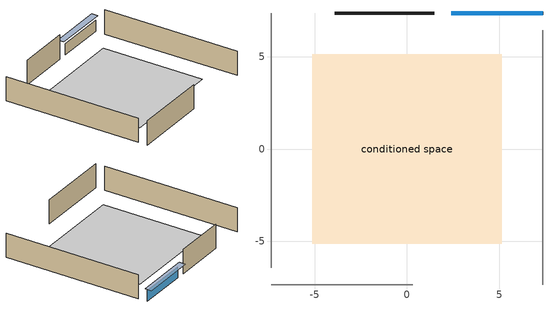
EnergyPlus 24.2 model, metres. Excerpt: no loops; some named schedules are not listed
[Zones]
conditioned space
 floor adiabatic (Floor1 construction): -5.14,-5.14 -5.14,5.14 5.14,5.14 5.14,-5.14 z6.1
 wall outside (AdiabaticWallConstruction): 7.36,7.36 2.39,7.36 z6.1:7.22
 wall outside (Wall1 construction): 1.47,7.36 -3.9,7.36 z6.1:8.53
 wall adiabatic (Wall2 construction): 7.36,-7.36 7.36,6.43 z6.1:8.53
 wall adiabatic (Wall3 construction): -7.36,-7.36 0.3,-7.36 z6.1:8.53
 wall adiabatic (Wall4 construction): -7.36,7.36 -7.36,-6.43 z6.1:8.53
 window (WindowConstruction): 7.36,7.36 2.4,7.36 z6.1:7.22
 ceiling adiabatic (Floor2 construction): 5.14,-5.14 5.14,5.14 -5.14,5.14 -5.14,-5.14 z6.1
shading: 2.09,7.36 7.67,7.36 7.67,7.97 2.09,7.97 z7.53
[Building]
Building 1: Terrain=Suburbs
[Site:Location]
Renton Muni_WA: Latitude {deg}=47.49; Longitude {deg}=-122.21; Time Zone {hr}=-8; Elevation {m}=9; Keep Site Location Information=Yes
[Site:GroundTemperature:Shallow]
9.86948, 8.64481, 8.54673, 9.1279, 11.461, 13.7832, 15.7964, 17.0717, 17.1801, 16.1428, 14.1809, 11.93
[Site:WaterMainsTemperature]
Calculation Method=Schedule; Temperature Schedule=mains temperature schedule
[Material] Roughness=Rough; Thermal Absorptance=0.9
Name | Thickness {m} | Conductivity {W/m-K} | Density {kg/m3} | Specific Heat {J/kg-K} | Solar Absorptance | Visible Absorptance
ceiling stud and cavity | 0.0889 | 1.05181 | 20.9862 | 1087.66 | 0.7 | 0.7
floor covering | 0.0127 | 9.015625 | 54.468 | 1339.84 | 0.6 | 0.6
floor stud and cavity | 0.0889 | 2.00347 | 50.32683 | 1063.81 | 0.7 | 0.7
furniture material conditioned space 1 | 0.1524 | 0.115458 | 640.8 | 1214.23 | 0.6 | 0.6
gypsum board | 0.0127 | 0.160291 | 801 | 837.4 | 0.6 | 0.6
gypsum board 1 | 0.00254 | 0.160291 | 801 | 837.4 | 0.6 | 0.6
osb sheathing 0.5 in.; osb sheathing 0.5 in. 1; osb sheathing 0.5 in. 2; osb sheathing 0.5 in. 3 | 0.0127 | 0.115458 | 512.64 | 1214.23 | 0.7 | 0.7
wall rigid ins | 0.051816 | 0.029427 | 32.04 | 1214.23 | 0.7 | 0.7
wall rigid ins 1 | 0.512978 | 0.029427 | 32.04 | 1214.23 | 0.7 | 0.7
wall stud and cavity | 0.1397 | 0.230639 | 139.0536 | 1170.24 | 0.7 | 0.7
wall stud and cavity 1 | 0.1397 | 0.506836 | 139.0536 | 1170.24 | 0.7 | 0.7
wall stud and cavity 2 | 0.0889 | 0.380278 | 52.3479 | 1209.89 | 0.7 | 0.7
wall stud and cavity 3 | 0.0889 | 0.391764 | 83.0341 | 1211.67 | 0.7 | 0.7
wood siding | 0.0254 | 0.102417 | 544.68 | 1172.36 | 0.85 | 0.85
wood siding 1 | 0.0254 | 0.102417 | 544.68 | 1172.36 | 0.7 | 0.7
[WindowMaterial:SimpleGlazingSystem]
WindowMaterial: U-Factor {W/m2-K}=2.15764; Solar Heat Gain Coefficient=0.44
[Construction]
AdiabaticWallConstruction: wood siding 1, wall rigid ins 1, wall stud and cavity 2, gypsum board
Floor1 construction: floor stud and cavity, floor covering
Floor2 construction: ceiling stud and cavity, gypsum board 1
furniture construction conditioned space 1: furniture material conditioned space 1
PartitionWallConstruction: gypsum board, wall stud and cavity 3, gypsum board
Wall1 construction: wood siding, wall rigid ins, osb sheathing 0.5 in., wall stud and cavity, gypsum board
Wall2 construction: osb sheathing 0.5 in. 1, wall stud and cavity 1, gypsum board
Wall3 construction: osb sheathing 0.5 in. 2, wall stud and cavity 1, gypsum board
Wall4 construction: osb sheathing 0.5 in. 3, wall stud and cavity 1, gypsum board
WindowConstruction: WindowMaterial
[Zone]
conditioned space: Multiplier=1; Volume {m3}=257.797; Part of Total Floor Area=Yes
[Space]
conditioned space 1: Zone=conditioned space; Volume {m3}=257.797
[SurfaceProperty:IncidentSolarMultiplier]
Window1: Incident Solar Multiplier=1; Incident Solar Multiplier Schedule=trans schedule winter=0.85 summer=0.7
[InternalMass] Zone or ZoneList=conditioned space; Space or SpaceList=conditioned space 1
Name | Construction | Surface Area {m2}
furniture mass conditioned space 1 | furniture construction conditioned space 1 | 42.28946
partition wall mass | PartitionWallConstruction | 105.724
[Lights]
interior lighting: Zone or ZoneList or Space or SpaceList=conditioned space 1; Schedule=lighting_interior; Design Level Calculation Method=LightingLevel; Lighting Level {W}=642.288; Return Air Fraction=0; Fraction Radiant=0.6; Fraction Visible=0.2; Fraction Replaceable=1
[People]
occupants: Zone or ZoneList or Space or SpaceList=conditioned space 1; Number of People Schedule=occupants; Number of People Calculation Method=People; Number of People=2; Fraction Radiant=0.314171; Sensible Heat Fraction=0.56303; Activity Level Schedule=occupants activity schedule; Carbon Dioxide Generation Rate {m3/s-W}=0; Enable ASHRAE 55 Comfort Warnings=No; Mean Radiant Temperature Calculation Type=EnclosureAveraged
[ElectricEquipment] Zone or ZoneList or Space or SpaceList=conditioned space 1; Design Level Calculation Method=EquipmentLevel
Name | Schedule | Design Level {W} | Fraction Latent | Fraction Radiant | Fraction Lost
clothes dryer | clothes_dryer | 2055.97 | 0.015 | 0.081 | 0.85
clothes washer | clothes_washer | 294.529 | 0.03 | 0.162 | 0.7
cooking range | cooking_range | 1131.9 | 0.08 | 0.432 | 0.2
dishwasher | dishwasher | 359.67 | 0.3 | 0.18 | 0.4
fridge | fridge schedule | 41.5354 | 0 | 0.6 | 0
mech vent bath fan 0 | mech vent bath fan 0 schedule | 15 | 0 | 0 | 1
mech vent house fan | mech vent house fan schedule | 0 | 0 | 0 | 1
mech vent house fan cfis | mech vent house fan cfis schedule | 0 | 0 | 0 | 0
mech vent range fan 0 | mech vent range fan 0 schedule | 30 | 0 | 0 | 1
misc plug loads | plug_loads_other | 93.0777 | 0.021 | 0.558 | 0.049
misc tv | plug_loads_tv | 138.768 | 0 | 0.6 | 0
whole house fan | Always On Discrete | 0 | 0 | 0 | 1
[OtherEquipment] Zone or ZoneList or Space or SpaceList=conditioned space 1; Design Level Calculation Method=EquipmentLevel
Name | Fuel Type | Schedule | Design Level {W} | Fraction Latent | Fraction Radiant | Fraction Lost
clothes dryer 1 | Electricity | clothes_dryer | 0 | 0.015 | 0.081 | 0.85
cooking range 1 | Electricity | cooking_range | 0 | 0.08 | 0.432 | 0.2
general water use latent | None | general water use schedule | 41.0191 | 1 | 0 | 0
general water use sensible | None | general water use schedule | -40.426 | 0 | 0.6 | 0
mech vent house fan latent load | None | Always On Discrete | 0 | 1 | 0 | 0
mech vent house fan sensible load | None | Always On Discrete | 0 | 0 | 0 | 0
water heater energy adjustment1 | Electricity | Always On Discrete | 0.01 | 0 | 0 | 1
[ZoneInfiltration:DesignFlowRate] Zone or ZoneList or Space or SpaceList=conditioned space 1; Schedule=Always On Discrete; Design Flow Rate Calculation Method=Flow/Zone; Design Flow Rate {m3/s}=0
infil flow; natural vent flow; whole house fan flow
[AvailabilityManager:Scheduled]
room ac airloop Availability Manager: Schedule=Always On Discrete
[WaterUse:Equipment]
dishwasher: Peak Flow Rate {m3/s}=3.27342e-06; Flow Rate Fraction Schedule=hot_water_dishwasher
[Exterior:Lights]
exterior lighting: Schedule=exterior lighting schedule; Design Level {W}=36.1085
[EnergyManagementSystem:GlobalVariable]
infil_program_Qfan
infil_program_Qinf
natural_vent_program_Qnv
natural_vent_program_Qwhf
room_ac_airloop_Fan_RTF
[EnergyManagementSystem:Sensor]
Name | Output:Variable or Output:Meter Index Key | Output:Variable or Output:Meter
airflow_gain | infil flow | Infiltration Sensible Heat Gain Energy
airflow_gain_1 | natural vent flow | Infiltration Sensible Heat Gain Energy
airflow_gain_2 | whole house fan flow | Infiltration Sensible Heat Gain Energy
airflow_loss | infil flow | Infiltration Sensible Heat Loss Energy
airflow_loss_1 | natural vent flow | Infiltration Sensible Heat Loss Energy
airflow_loss_2 | whole house fan flow | Infiltration Sensible Heat Loss Energy
clg_load_cond |  | Cooling:EnergyTransfer:Zone:CONDITIONED SPACE
clg_sp_s; clg_sp_s_1 | cooling setpoint | Schedule Value
clothes_dryer_exhaust_0_sch_s | clothes_dryer | Schedule Value
cool_season | cooling season schedule | Schedule Value
htg_load_cond |  | Heating:EnergyTransfer:Zone:CONDITIONED SPACE
htg_spt; htg_sp_s; htg_sp_s_1 | heating setpoint | Schedule Value
ig_ee_conv | clothes dryer | Electric Equipment Convective Heating Energy
ig_ee_conv_2 | cooking range | Electric Equipment Convective Heating Energy
ig_ee_conv_3 | dishwasher | Electric Equipment Convective Heating Energy
ig_ee_conv_4 | fridge | Electric Equipment Convective Heating Energy
ig_ee_conv_5 | misc plug loads | Electric Equipment Convective Heating Energy
ig_ee_conv_6 | misc tv | Electric Equipment Convective Heating Energy
ig_ee_conv_7 | whole house fan | Electric Equipment Convective Heating Energy
ig_ee_rad | clothes dryer | Electric Equipment Radiant Heating Energy
ig_ee_rad_2 | cooking range | Electric Equipment Radiant Heating Energy
ig_ee_rad_3 | dishwasher | Electric Equipment Radiant Heating Energy
ig_ee_rad_4 | fridge | Electric Equipment Radiant Heating Energy
ig_ee_rad_5 | misc plug loads | Electric Equipment Radiant Heating Energy
ig_ee_rad_6 | misc tv | Electric Equipment Radiant Heating Energy
ig_ee_rad_7 | whole house fan | Electric Equipment Radiant Heating Energy
ig_lgt_conv | interior lighting | Lights Convective Heating Energy
ig_lgt_rad | interior lighting | Lights Radiant Heating Energy
ig_lgt_vis | interior lighting | Lights Visible Radiation Heating Energy
ig_oe_conv | clothes dryer 1 | Other Equipment Convective Heating Energy
ig_oe_conv_1 | cooking range 1 | Other Equipment Convective Heating Energy
ig_oe_conv_2 | general water use latent | Other Equipment Convective Heating Energy
ig_oe_conv_3 | general water use sensible | Other Equipment Convective Heating Energy
ig_oe_conv_4 | water heater energy adjustment1 | Other Equipment Convective Heating Energy
ig_oe_rad | clothes dryer 1 | Other Equipment Radiant Heating Energy
ig_oe_rad_1 | cooking range 1 | Other Equipment Radiant Heating Energy
ig_oe_rad_2 | general water use latent | Other Equipment Radiant Heating Energy
ig_oe_rad_3 | general water use sensible | Other Equipment Radiant Heating Energy
ig_oe_rad_4 | water heater energy adjustment1 | Other Equipment Radiant Heating Energy
ig_ppl_conv | occupants | People Convective Heating Energy
ig_ppl_rad | occupants | People Radiant Heating Energy
im_conv | furniture mass conditioned space 1 | Surface Inside Face Convection Heat Gain Energy
im_conv_1 | partition wall mass | Surface Inside Face Convection Heat Gain Energy
im_ig | furniture mass conditioned space 1 | Surface Inside Face Internal Gains Radiation Heat Gain Energy
im_ig_1 | partition wall mass | Surface Inside Face Internal Gains Radiation Heat Gain Energy
im_lgt | furniture mass conditioned space 1 | Surface Inside Face Lights Radiation Heat Gain Energy
im_lgt_1 | partition wall mass | Surface Inside Face Lights Radiation Heat Gain Energy
im_sol | furniture mass conditioned space 1 | Surface Inside Face Solar Radiation Heat Gain Energy
im_sol_1 | partition wall mass | Surface Inside Face Solar Radiation Heat Gain Energy
im_surf | furniture mass conditioned space 1 | Surface Inside Face Net Surface Thermal Radiation Heat Gain Energy
im_surf_1 | partition wall mass | Surface Inside Face Net Surface Thermal Radiation Heat Gain Energy
mech_vent_bath_fan_0_sch_s | mech vent bath fan 0 schedule | Schedule Value
mech_vent_range_fan_0_sch_s | mech vent range fan 0 schedule | Schedule Value
mv_conv | mech vent bath fan 0 | Electric Equipment Convective Heating Energy
mv_conv_1 | mech vent house fan | Electric Equipment Convective Heating Energy
mv_conv_2 | mech vent house fan cfis | Electric Equipment Convective Heating Energy
mv_conv_3 | mech vent range fan 0 | Electric Equipment Convective Heating Energy
mv_conv_4 | mech vent house fan latent load | Other Equipment Convective Heating Energy
mv_conv_5 | mech vent house fan sensible load | Other Equipment Convective Heating Energy
mv_rad | mech vent bath fan 0 | Electric Equipment Radiant Heating Energy
mv_rad_1 | mech vent house fan | Electric Equipment Radiant Heating Energy
mv_rad_2 | mech vent house fan cfis | Electric Equipment Radiant Heating Energy
mv_rad_3 | mech vent range fan 0 | Electric Equipment Radiant Heating Energy
mv_rad_4 | mech vent house fan latent load | Other Equipment Radiant Heating Energy
mv_rad_5 | mech vent house fan sensible load | Other Equipment Radiant Heating Energy
natural_vent_s | natural vent schedule | Schedule Value
oa_temp |  | Site Outdoor Air Drybulb Temperature
out_pb_s |  | Site Outdoor Air Barometric Pressure
out_wt_s |  | Site Outdoor Air Humidity Ratio
site_vw_s |  | Site Wind Speed
ss_back_out | Window1 | Surface Window Shortwave from Zone Back Out Window Heat Transfer Rate
ss_conv | Window1 | Surface Inside Face Convection Heat Gain Energy
ss_ig | Window1 | Surface Inside Face Internal Gains Radiation Heat Gain Energy
ss_surf | Window1 | Surface Inside Face Net Surface Thermal Radiation Heat Gain Energy
ss_trans_in | Window1 | Surface Window Transmitted Solar Radiation Rate
ss_trans_out | Window1 | Surface Inside Face Initial Transmitted Diffuse Transmitted Out Window Solar Radiation Rate
s_conv | Floor1 | Surface Inside Face Convection Heat Gain Energy
s_conv_1 | Floor2 | Surface Inside Face Convection Heat Gain Energy
s_conv_2 | Wall1 | Surface Inside Face Convection Heat Gain Energy
s_conv_3 | Wall2 | Surface Inside Face Convection Heat Gain Energy
s_conv_4 | Wall3 | Surface Inside Face Convection Heat Gain Energy
s_conv_5 | Wall4 | Surface Inside Face Convection Heat Gain Energy
s_ig | Floor1 | Surface Inside Face Internal Gains Radiation Heat Gain Energy
s_ig_1 | Floor2 | Surface Inside Face Internal Gains Radiation Heat Gain Energy
s_ig_2 | Wall1 | Surface Inside Face Internal Gains Radiation Heat Gain Energy
s_ig_3 | Wall2 | Surface Inside Face Internal Gains Radiation Heat Gain Energy
s_ig_4 | Wall3 | Surface Inside Face Internal Gains Radiation Heat Gain Energy
s_ig_5 | Wall4 | Surface Inside Face Internal Gains Radiation Heat Gain Energy
s_lgt | Floor1 | Surface Inside Face Lights Radiation Heat Gain Energy
s_lgt_1 | Floor2 | Surface Inside Face Lights Radiation Heat Gain Energy
s_lgt_2 | Wall1 | Surface Inside Face Lights Radiation Heat Gain Energy
s_lgt_3 | Wall2 | Surface Inside Face Lights Radiation Heat Gain Energy
s_lgt_4 | Wall3 | Surface Inside Face Lights Radiation Heat Gain Energy
s_lgt_5 | Wall4 | Surface Inside Face Lights Radiation Heat Gain Energy
s_sol | Floor1 | Surface Inside Face Solar Radiation Heat Gain Energy
s_sol_1 | Floor2 | Surface Inside Face Solar Radiation Heat Gain Energy
s_sol_2 | Wall1 | Surface Inside Face Solar Radiation Heat Gain Energy
s_sol_3 | Wall2 | Surface Inside Face Solar Radiation Heat Gain Energy
s_sol_4 | Wall3 | Surface Inside Face Solar Radiation Heat Gain Energy
s_sol_5 | Wall4 | Surface Inside Face Solar Radiation Heat Gain Energy
s_surf | Floor1 | Surface Inside Face Net Surface Thermal Radiation Heat Gain Energy
s_surf_1 | Floor2 | Surface Inside Face Net Surface Thermal Radiation Heat Gain Energy
[Schedule:Day:Interval]
trans schedule winter=0.85 summer=0.7 day; trans schedule winter=0.85 summer=0.7 day 2: No, 24:00, 0.85
trans schedule winter=0.85 summer=0.7 day 1: No, 24:00, 0.7
trans schedule winter=0.85 summer=0.7 default day; mech vent bath fan 0 schedule default day; mech vent range fan 0 schedule default day; general water use schedule default day; exterior lighting schedule default day: No, 24:00, 0
mech vent bath fan 0 schedule day: No, 22:00, 0, 23:00, 1, 24:00, 0
mech vent range fan 0 schedule day: No, 17:00, 0, 18:00, 1, 24:00, 0
general water use schedule day: No, 01:00, 0.315068, 03:00, 0.287671, 04:00, 0.342466, 05:00, 0.369863, 06:00, 0.520548, 07:00, 0.60274, 08:00, 0.534247, 10:00, 0.506849, 11:00, 0.465753, 14:00, 0.479452, 15:00, 0.534247, 16:00, 0.589041, 17:00, 0.69863, 18:00, 0.876712, 19:00, 0.890411, 20:00, 0.986301, 21:00, 1, 22:00, 0.863014, 23:00, 0.616438, 24:00, 0.465753
exterior lighting schedule day: No, 01:00, 0.566667, 03:00, 0.524167, 05:00, 0.495833, 06:00, 0.5525, 07:00, 0.623333, 08:00, 0.580833, 09:00, 0.439167, 10:00, 0.354167, 12:00, 0.34, 13:00, 0.354167, 14:00, 0.396667, 15:00, 0.425, 16:00, 0.495833, 17:00, 0.623333, 18:00, 0.793333, 19:00, 0.906667, 20:00, 0.963333, 21:00, 0.991667, 22:00, 0.920833, 23:00, 0.793333, 24:00, 0.665833
exterior lighting schedule day 1: No, 01:00, 0.528571, 03:00, 0.488929, 05:00, 0.4625, 06:00, 0.515357, 07:00, 0.581429, 08:00, 0.541786, 09:00, 0.409643, 10:00, 0.330357, 12:00, 0.317143, 13:00, 0.330357, 14:00, 0.37, 15:00, 0.396429, 16:00, 0.4625, 17:00, 0.581429, 18:00, 0.74, 19:00, 0.845714, 20:00, 0.898571, 21:00, 0.925, 22:00, 0.858929, 23:00, 0.74, 24:00, 0.621071
exterior lighting schedule day 10: No, 01:00, 0.552381, 03:00, 0.510952, 05:00, 0.483333, 06:00, 0.538571, 07:00, 0.607619, 08:00, 0.56619, 09:00, 0.428095, 10:00, 0.345238, 12:00, 0.331429, 13:00, 0.345238, 14:00, 0.386667, 15:00, 0.414286, 16:00, 0.483333, 17:00, 0.607619, 18:00, 0.773333, 19:00, 0.88381, 20:00, 0.939048, 21:00, 0.966667, 22:00, 0.897619, 23:00, 0.773333, 24:00, 0.649048
exterior lighting schedule day 11: No, 01:00, 0.571429, 03:00, 0.528571, 05:00, 0.5, 06:00, 0.557143, 07:00, 0.628571, 08:00, 0.585714, 09:00, 0.442857, 10:00, 0.357143, 12:00, 0.342857, 13:00, 0.357143, 14:00, 0.4, 15:00, 0.428571, 16:00, 0.5, 17:00, 0.628571, 18:00, 0.8, 19:00, 0.914286, 20:00, 0.971429, 21:00, 1, 22:00, 0.928571, 23:00, 0.8, 24:00, 0.671429
exterior lighting schedule day 2: No, 01:00, 0.485714, 03:00, 0.449286, 05:00, 0.425, 06:00, 0.473571, 07:00, 0.534286, 08:00, 0.497857, 09:00, 0.376429, 10:00, 0.303571, 12:00, 0.291429, 13:00, 0.303571, 14:00, 0.34, 15:00, 0.364286, 16:00, 0.425, 17:00, 0.534286, 18:00, 0.68, 19:00, 0.777143, 20:00, 0.825714, 21:00, 0.85, 22:00, 0.789286, 23:00, 0.68, 24:00, 0.570714
exterior lighting schedule day 3: No, 01:00, 0.442857, 03:00, 0.409643, 05:00, 0.3875, 06:00, 0.431786, 07:00, 0.487143, 08:00, 0.453929, 09:00, 0.343214, 10:00, 0.276786, 12:00, 0.265714, 13:00, 0.276786, 14:00, 0.31, 15:00, 0.332143, 16:00, 0.3875, 17:00, 0.487143, 18:00, 0.62, 19:00, 0.708571, 20:00, 0.752857, 21:00, 0.775, 22:00, 0.719643, 23:00, 0.62, 24:00, 0.520357
exterior lighting schedule day 4: No, 01:00, 0.4, 03:00, 0.37, 05:00, 0.35, 06:00, 0.39, 07:00, 0.44, 08:00, 0.41, 09:00, 0.31, 10:00, 0.25, 12:00, 0.24, 13:00, 0.25, 14:00, 0.28, 15:00, 0.3, 16:00, 0.35, 17:00, 0.44, 18:00, 0.56, 19:00, 0.64, 20:00, 0.68, 21:00, 0.7, 22:00, 0.65, 23:00, 0.56, 24:00, 0.47
exterior lighting schedule day 5: No, 01:00, 0.380952, 03:00, 0.352381, 05:00, 0.333333, 06:00, 0.371429, 07:00, 0.419048, 08:00, 0.390476, 09:00, 0.295238, 10:00, 0.238095, 12:00, 0.228571, 13:00, 0.238095, 14:00, 0.266667, 15:00, 0.285714, 16:00, 0.333333, 17:00, 0.419048, 18:00, 0.533333, 19:00, 0.609524, 20:00, 0.647619, 21:00, 0.666667, 22:00, 0.619048, 23:00, 0.533333, 24:00, 0.447619
exterior lighting schedule day 6: No, 01:00, 0.390476, 03:00, 0.36119, 05:00, 0.341667, 06:00, 0.380714, 07:00, 0.429524, 08:00, 0.400238, 09:00, 0.302619, 10:00, 0.244048, 12:00, 0.234286, 13:00, 0.244048, 14:00, 0.273333, 15:00, 0.292857, 16:00, 0.341667, 17:00, 0.429524, 18:00, 0.546667, 19:00, 0.624762, 20:00, 0.66381, 21:00, 0.683333, 22:00, 0.634524, 23:00, 0.546667, 24:00, 0.45881
exterior lighting schedule day 7: No, 01:00, 0.419048, 03:00, 0.387619, 05:00, 0.366667, 06:00, 0.408571, 07:00, 0.460952, 08:00, 0.429524, 09:00, 0.324762, 10:00, 0.261905, 12:00, 0.251429, 13:00, 0.261905, 14:00, 0.293333, 15:00, 0.314286, 16:00, 0.366667, 17:00, 0.460952, 18:00, 0.586667, 19:00, 0.670476, 20:00, 0.712381, 21:00, 0.733333, 22:00, 0.680952, 23:00, 0.586667, 24:00, 0.492381
exterior lighting schedule day 8: No, 01:00, 0.466667, 03:00, 0.431667, 05:00, 0.408333, 06:00, 0.455, 07:00, 0.513333, 08:00, 0.478333, 09:00, 0.361667, 10:00, 0.291667, 12:00, 0.28, 13:00, 0.291667, 14:00, 0.326667, 15:00, 0.35, 16:00, 0.408333, 17:00, 0.513333, 18:00, 0.653333, 19:00, 0.746667, 20:00, 0.793333, 21:00, 0.816667, 22:00, 0.758333, 23:00, 0.653333, 24:00, 0.548333
exterior lighting schedule day 9: No, 01:00, 0.509524, 03:00, 0.47131, 05:00, 0.445833, 06:00, 0.496786, 07:00, 0.560476, 08:00, 0.522262, 09:00, 0.394881, 10:00, 0.318452, 12:00, 0.305714, 13:00, 0.318452, 14:00, 0.356667, 15:00, 0.382143, 16:00, 0.445833, 17:00, 0.560476, 18:00, 0.713333, 19:00, 0.815238, 20:00, 0.86619, 21:00, 0.891667, 22:00, 0.827976, 23:00, 0.713333, 24:00, 0.59869
[Schedule:Week:Daily]
trans schedule winter=0.85 summer=0.7 Week Rule - Jan1-May26: trans schedule winter=0.85 summer=0.7 day, trans schedule winter=0.85 summer=0.7 day, trans schedule winter=0.85 summer=0.7 day, trans schedule winter=0.85 summer=0.7 day, trans schedule winter=0.85 summer=0.7 day, trans schedule winter=0.85 summer=0.7 day, trans schedule winter=0.85 summer=0.7 day, trans schedule winter=0.85 summer=0.7 default day, trans schedule winter=0.85 summer=0.7 default day, trans schedule winter=0.85 summer=0.7 default day, trans schedule winter=0.85 summer=0.7 default day, trans schedule winter=0.85 summer=0.7 default day
trans schedule winter=0.85 summer=0.7 Week Rule - May27-Jun2: trans schedule winter=0.85 summer=0.7 day, trans schedule winter=0.85 summer=0.7 day, trans schedule winter=0.85 summer=0.7 day, trans schedule winter=0.85 summer=0.7 day, trans schedule winter=0.85 summer=0.7 day, trans schedule winter=0.85 summer=0.7 day 1, trans schedule winter=0.85 summer=0.7 day 1, trans schedule winter=0.85 summer=0.7 default day, trans schedule winter=0.85 summer=0.7 default day, trans schedule winter=0.85 summer=0.7 default day, trans schedule winter=0.85 summer=0.7 default day, trans schedule winter=0.85 summer=0.7 default day
trans schedule winter=0.85 summer=0.7 Week Rule - Jun3-Sep29: trans schedule winter=0.85 summer=0.7 day 1, trans schedule winter=0.85 summer=0.7 day 1, trans schedule winter=0.85 summer=0.7 day 1, trans schedule winter=0.85 summer=0.7 day 1, trans schedule winter=0.85 summer=0.7 day 1, trans schedule winter=0.85 summer=0.7 day 1, trans schedule winter=0.85 summer=0.7 day 1, trans schedule winter=0.85 summer=0.7 default day, trans schedule winter=0.85 summer=0.7 default day, trans schedule winter=0.85 summer=0.7 default day, trans schedule winter=0.85 summer=0.7 default day, trans schedule winter=0.85 summer=0.7 default day
trans schedule winter=0.85 summer=0.7 Week Rule - Sep30-Oct6: trans schedule winter=0.85 summer=0.7 day 1, trans schedule winter=0.85 summer=0.7 day 2, trans schedule winter=0.85 summer=0.7 day 2, trans schedule winter=0.85 summer=0.7 day 2, trans schedule winter=0.85 summer=0.7 day 2, trans schedule winter=0.85 summer=0.7 day 2, trans schedule winter=0.85 summer=0.7 day 2, trans schedule winter=0.85 summer=0.7 default day, trans schedule winter=0.85 summer=0.7 default day, trans schedule winter=0.85 summer=0.7 default day, trans schedule winter=0.85 summer=0.7 default day, trans schedule winter=0.85 summer=0.7 default day
trans schedule winter=0.85 summer=0.7 Week Rule - Oct7-Dec31: trans schedule winter=0.85 summer=0.7 day 2, trans schedule winter=0.85 summer=0.7 day 2, trans schedule winter=0.85 summer=0.7 day 2, trans schedule winter=0.85 summer=0.7 day 2, trans schedule winter=0.85 summer=0.7 day 2, trans schedule winter=0.85 summer=0.7 day 2, trans schedule winter=0.85 summer=0.7 day 2, trans schedule winter=0.85 summer=0.7 default day, trans schedule winter=0.85 summer=0.7 default day, trans schedule winter=0.85 summer=0.7 default day, trans schedule winter=0.85 summer=0.7 default day, trans schedule winter=0.85 summer=0.7 default day
mech vent bath fan 0 schedule Week Rule - Jan1-Dec31: mech vent bath fan 0 schedule day, mech vent bath fan 0 schedule day, mech vent bath fan 0 schedule day, mech vent bath fan 0 schedule day, mech vent bath fan 0 schedule day, mech vent bath fan 0 schedule day, mech vent bath fan 0 schedule day, mech vent bath fan 0 schedule default day, mech vent bath fan 0 schedule default day, mech vent bath fan 0 schedule default day, mech vent bath fan 0 schedule default day, mech vent bath fan 0 schedule default day
mech vent range fan 0 schedule Week Rule - Jan1-Dec31: mech vent range fan 0 schedule day, mech vent range fan 0 schedule day, mech vent range fan 0 schedule day, mech vent range fan 0 schedule day, mech vent range fan 0 schedule day, mech vent range fan 0 schedule day, mech vent range fan 0 schedule day, mech vent range fan 0 schedule default day, mech vent range fan 0 schedule default day, mech vent range fan 0 schedule default day, mech vent range fan 0 schedule default day, mech vent range fan 0 schedule default day
general water use schedule Week Rule - Jan1-Dec31: general water use schedule day, general water use schedule day, general water use schedule day, general water use schedule day, general water use schedule day, general water use schedule day, general water use schedule day, general water use schedule default day, general water use schedule default day, general water use schedule default day, general water use schedule default day, general water use schedule default day
exterior lighting schedule Week Rule - Jan1-Jan27: exterior lighting schedule day, exterior lighting schedule day, exterior lighting schedule day, exterior lighting schedule day, exterior lighting schedule day, exterior lighting schedule day, exterior lighting schedule day, exterior lighting schedule default day, exterior lighting schedule default day, exterior lighting schedule default day, exterior lighting schedule default day, exterior lighting schedule default day
exterior lighting schedule Week Rule - Jan28-Feb3: exterior lighting schedule day, exterior lighting schedule day, exterior lighting schedule day, exterior lighting schedule day, exterior lighting schedule day 1, exterior lighting schedule day 1, exterior lighting schedule day 1, exterior lighting schedule default day, exterior lighting schedule default day, exterior lighting schedule default day, exterior lighting schedule default day, exterior lighting schedule default day
exterior lighting schedule Week Rule - Feb4-Feb24: exterior lighting schedule day 1, exterior lighting schedule day 1, exterior lighting schedule day 1, exterior lighting schedule day 1, exterior lighting schedule day 1, exterior lighting schedule day 1, exterior lighting schedule day 1, exterior lighting schedule default day, exterior lighting schedule default day, exterior lighting schedule default day, exterior lighting schedule default day, exterior lighting schedule default day
exterior lighting schedule Week Rule - Feb25-Mar3: exterior lighting schedule day 1, exterior lighting schedule day 1, exterior lighting schedule day 1, exterior lighting schedule day 1, exterior lighting schedule day 2, exterior lighting schedule day 2, exterior lighting schedule day 2, exterior lighting schedule default day, exterior lighting schedule default day, exterior lighting schedule default day, exterior lighting schedule default day, exterior lighting schedule default day
exterior lighting schedule Week Rule - Mar4-Mar31: exterior lighting schedule day 2, exterior lighting schedule day 2, exterior lighting schedule day 2, exterior lighting schedule day 2, exterior lighting schedule day 2, exterior lighting schedule day 2, exterior lighting schedule day 2, exterior lighting schedule default day, exterior lighting schedule default day, exterior lighting schedule default day, exterior lighting schedule default day, exterior lighting schedule default day
exterior lighting schedule Week Rule - Apr1-Apr28: exterior lighting schedule day 3, exterior lighting schedule day 3, exterior lighting schedule day 3, exterior lighting schedule day 3, exterior lighting schedule day 3, exterior lighting schedule day 3, exterior lighting schedule day 3, exterior lighting schedule default day, exterior lighting schedule default day, exterior lighting schedule default day, exterior lighting schedule default day, exterior lighting schedule default day
exterior lighting schedule Week Rule - Apr29-May5: exterior lighting schedule day 3, exterior lighting schedule day 3, exterior lighting schedule day 4, exterior lighting schedule day 4, exterior lighting schedule day 4, exterior lighting schedule day 4, exterior lighting schedule day 4, exterior lighting schedule default day, exterior lighting schedule default day, exterior lighting schedule default day, exterior lighting schedule default day, exterior lighting schedule default day
exterior lighting schedule Week Rule - May6-May26: exterior lighting schedule day 4, exterior lighting schedule day 4, exterior lighting schedule day 4, exterior lighting schedule day 4, exterior lighting schedule day 4, exterior lighting schedule day 4, exterior lighting schedule day 4, exterior lighting schedule default day, exterior lighting schedule default day, exterior lighting schedule default day, exterior lighting schedule default day, exterior lighting schedule default day
exterior lighting schedule Week Rule - May27-Jun2: exterior lighting schedule day 4, exterior lighting schedule day 4, exterior lighting schedule day 4, exterior lighting schedule day 4, exterior lighting schedule day 4, exterior lighting schedule day 5, exterior lighting schedule day 5, exterior lighting schedule default day, exterior lighting schedule default day, exterior lighting schedule default day, exterior lighting schedule default day, exterior lighting schedule default day
exterior lighting schedule Week Rule - Jun3-Jun30: exterior lighting schedule day 5, exterior lighting schedule day 5, exterior lighting schedule day 5, exterior lighting schedule day 5, exterior lighting schedule day 5, exterior lighting schedule day 5, exterior lighting schedule day 5, exterior lighting schedule default day, exterior lighting schedule default day, exterior lighting schedule default day, exterior lighting schedule default day, exterior lighting schedule default day
exterior lighting schedule Week Rule - Jul1-Jul28: exterior lighting schedule day 6, exterior lighting schedule day 6, exterior lighting schedule day 6, exterior lighting schedule day 6, exterior lighting schedule day 6, exterior lighting schedule day 6, exterior lighting schedule day 6, exterior lighting schedule default day, exterior lighting schedule default day, exterior lighting schedule default day, exterior lighting schedule default day, exterior lighting schedule default day
exterior lighting schedule Week Rule - Jul29-Aug4: exterior lighting schedule day 6, exterior lighting schedule day 6, exterior lighting schedule day 6, exterior lighting schedule day 7, exterior lighting schedule day 7, exterior lighting schedule day 7, exterior lighting schedule day 7, exterior lighting schedule default day, exterior lighting schedule default day, exterior lighting schedule default day, exterior lighting schedule default day, exterior lighting schedule default day
exterior lighting schedule Week Rule - Aug5-Aug25: exterior lighting schedule day 7, exterior lighting schedule day 7, exterior lighting schedule day 7, exterior lighting schedule day 7, exterior lighting schedule day 7, exterior lighting schedule day 7, exterior lighting schedule day 7, exterior lighting schedule default day, exterior lighting schedule default day, exterior lighting schedule default day, exterior lighting schedule default day, exterior lighting schedule default day
exterior lighting schedule Week Rule - Aug26-Sep1: exterior lighting schedule day 7, exterior lighting schedule day 7, exterior lighting schedule day 7, exterior lighting schedule day 7, exterior lighting schedule day 7, exterior lighting schedule day 7, exterior lighting schedule day 8, exterior lighting schedule default day, exterior lighting schedule default day, exterior lighting schedule default day, exterior lighting schedule default day, exterior lighting schedule default day
exterior lighting schedule Week Rule - Sep2-Sep29: exterior lighting schedule day 8, exterior lighting schedule day 8, exterior lighting schedule day 8, exterior lighting schedule day 8, exterior lighting schedule day 8, exterior lighting schedule day 8, exterior lighting schedule day 8, exterior lighting schedule default day, exterior lighting schedule default day, exterior lighting schedule default day, exterior lighting schedule default day, exterior lighting schedule default day
exterior lighting schedule Week Rule - Sep30-Oct6: exterior lighting schedule day 8, exterior lighting schedule day 9, exterior lighting schedule day 9, exterior lighting schedule day 9, exterior lighting schedule day 9, exterior lighting schedule day 9, exterior lighting schedule day 9, exterior lighting schedule default day, exterior lighting schedule default day, exterior lighting schedule default day, exterior lighting schedule default day, exterior lighting schedule default day
exterior lighting schedule Week Rule - Oct7-Oct27: exterior lighting schedule day 9, exterior lighting schedule day 9, exterior lighting schedule day 9, exterior lighting schedule day 9, exterior lighting schedule day 9, exterior lighting schedule day 9, exterior lighting schedule day 9, exterior lighting schedule default day, exterior lighting schedule default day, exterior lighting schedule default day, exterior lighting schedule default day, exterior lighting schedule default day
exterior lighting schedule Week Rule - Oct28-Nov3: exterior lighting schedule day 9, exterior lighting schedule day 9, exterior lighting schedule day 9, exterior lighting schedule day 9, exterior lighting schedule day 10, exterior lighting schedule day 10, exterior lighting schedule day 10, exterior lighting schedule default day, exterior lighting schedule default day, exterior lighting schedule default day, exterior lighting schedule default day, exterior lighting schedule default day
exterior lighting schedule Week Rule - Nov4-Nov24: exterior lighting schedule day 10, exterior lighting schedule day 10, exterior lighting schedule day 10, exterior lighting schedule day 10, exterior lighting schedule day 10, exterior lighting schedule day 10, exterior lighting schedule day 10, exterior lighting schedule default day, exterior lighting schedule default day, exterior lighting schedule default day, exterior lighting schedule default day, exterior lighting schedule default day
exterior lighting schedule Week Rule - Nov25-Dec1: exterior lighting schedule day 10, exterior lighting schedule day 10, exterior lighting schedule day 10, exterior lighting schedule day 10, exterior lighting schedule day 10, exterior lighting schedule day 10, exterior lighting schedule day 11, exterior lighting schedule default day, exterior lighting schedule default day, exterior lighting schedule default day, exterior lighting schedule default day, exterior lighting schedule default day
exterior lighting schedule Week Rule - Dec2-Dec31: exterior lighting schedule day 11, exterior lighting schedule day 11, exterior lighting schedule day 11, exterior lighting schedule day 11, exterior lighting schedule day 11, exterior lighting schedule day 11, exterior lighting schedule day 11, exterior lighting schedule default day, exterior lighting schedule default day, exterior lighting schedule default day, exterior lighting schedule default day, exterior lighting schedule default day
[Schedule:Year]
trans schedule winter=0.85 summer=0.7: trans schedule winter=0.85 summer=0.7 Week Rule - Jan1-May26, 1, 1, 5, 26, trans schedule winter=0.85 summer=0.7 Week Rule - May27-Jun2, 5, 27, 6, 2, trans schedule winter=0.85 summer=0.7 Week Rule - Jun3-Sep29, 6, 3, 9, 29, trans schedule winter=0.85 summer=0.7 Week Rule - Sep30-Oct6, 9, 30, 10, 6, trans schedule winter=0.85 summer=0.7 Week Rule - Oct7-Dec31, 10, 7, 12, 31
mech vent bath fan 0 schedule: mech vent bath fan 0 schedule Week Rule - Jan1-Dec31, 1, 1, 12, 31
mech vent range fan 0 schedule: mech vent range fan 0 schedule Week Rule - Jan1-Dec31, 1, 1, 12, 31
general water use schedule: general water use schedule Week Rule - Jan1-Dec31, 1, 1, 12, 31
exterior lighting schedule: exterior lighting schedule Week Rule - Jan1-Jan27, 1, 1, 1, 27, exterior lighting schedule Week Rule - Jan28-Feb3, 1, 28, 2, 3, exterior lighting schedule Week Rule - Feb4-Feb24, 2, 4, 2, 24, exterior lighting schedule Week Rule - Feb25-Mar3, 2, 25, 3, 3, exterior lighting schedule Week Rule - Mar4-Mar31, 3, 4, 3, 31, exterior lighting schedule Week Rule - Apr1-Apr28, 4, 1, 4, 28, exterior lighting schedule Week Rule - Apr29-May5, 4, 29, 5, 5, exterior lighting schedule Week Rule - May6-May26, 5, 6, 5, 26, exterior lighting schedule Week Rule - May27-Jun2, 5, 27, 6, 2, exterior lighting schedule Week Rule - Jun3-Jun30, 6, 3, 6, 30, exterior lighting schedule Week Rule - Jul1-Jul28, 7, 1, 7, 28, exterior lighting schedule Week Rule - Jul29-Aug4, 7, 29, 8, 4, exterior lighting schedule Week Rule - Aug5-Aug25, 8, 5, 8, 25, exterior lighting schedule Week Rule - Aug26-Sep1, 8, 26, 9, 1, exterior lighting schedule Week Rule - Sep2-Sep29, 9, 2, 9, 29, exterior lighting schedule Week Rule - Sep30-Oct6, 9, 30, 10, 6, exterior lighting schedule Week Rule - Oct7-Oct27, 10, 7, 10, 27, exterior lighting schedule Week Rule - Oct28-Nov3, 10, 28, 11, 3, exterior lighting schedule Week Rule - Nov4-Nov24, 11, 4, 11, 24, exterior lighting schedule Week Rule - Nov25-Dec1, 11, 25, 12, 1, exterior lighting schedule Week Rule - Dec2-Dec31, 12, 2, 12, 31
[Schedule:File] File=in.schedules.csv; Rows to Skip at Top=1; Number of Hours of Data=8760; Column Separator=Comma; Interpolate to Timestep=Yes; Minutes per Item=15; Adjust Schedule for Daylight Savings=Yes
Name | Column Number
lighting_interior | 4
occupants | 1
clothes_dryer | 9
clothes_washer | 8
cooking_range | 10
dishwasher | 6
plug_loads_other | 2
plug_loads_tv | 3
[Schedule:Constant]
Name | Hourly Value
occupants activity schedule | 117.228
fridge schedule | 0
mech vent house fan schedule; mech vent house fan cfis schedule; Always On Discrete | 1
[Schedule:Compact]
mains temperature schedule: Through: 01/01, For: AllDays, Until: 24:00, 12.8006, Through: 01/02, For: AllDays, Until: 24:00, 12.7583, Through: 01/03, For: AllDays, Until: 24:00, 12.7172, Through: 01/04, For: AllDays, Until: 24:00, 12.6767, Through: 01/05, For: AllDays, Until: 24:00, 12.6378, Through: 01/06, For: AllDays, Until: 24:00, 12.5989, Through: 01/07, For: AllDays, Until: 24:00, 12.5617, Through: 01/08, For: AllDays, Until: 24:00, 12.5256, Through: 01/09, For: AllDays, Until: 24:00, 12.49, Through: 01/10, For: AllDays, Until: 24:00, 12.4561, Through: 01/11, For: AllDays, Until: 24:00, 12.4228, Through: 01/12, For: AllDays, Until: 24:00, 12.3906, Through: 01/13, For: AllDays, Until: 24:00, 12.36, Through: 01/14, For: AllDays, Until: 24:00, 12.33, Through: 01/15, For: AllDays, Until: 24:00, 12.3011, Through: 01/16, For: AllDays, Until: 24:00, 12.2733, Through: 01/17, For: AllDays, Until: 24:00, 12.2467, Through: 01/18, For: AllDays, Until: 24:00, 12.2211, Through: 01/19, For: AllDays, Until: 24:00, 12.1967, Through: 01/20, For: AllDays, Until: 24:00, 12.1733, Through: 01/21, For: AllDays, Until: 24:00, 12.1517, Through: 01/22, For: AllDays, Until: 24:00, 12.1306, Through: 01/23, For: AllDays, Until: 24:00, 12.1106, Through: 01/24, For: AllDays, Until: 24:00, 12.0922, Through: 01/25, For: AllDays, Until: 24:00, 12.0744, Through: 01/26, For: AllDays, Until: 24:00, 12.0583, Through: 01/27, For: AllDays, Until: 24:00, 12.0433, Through: 01/28, For: AllDays, Until: 24:00, 12.0289, Through: 01/29, For: AllDays, Until: 24:00, 12.0161, Through: 01/30, For: AllDays, Until: 24:00, 12.005, Through: 01/31, For: AllDays, Until: 24:00, 11.9944, Through: 02/01, For: AllDays, Until: 24:00, 11.985, Through: 02/02, For: AllDays, Until: 24:00, 11.9772, Through: 02/03, For: AllDays, Until: 24:00, 11.9706, Through: 02/04, For: AllDays, Until: 24:00, 11.965, Through: 02/05, For: AllDays, Until: 24:00, 11.9606, Through: 02/06, For: AllDays, Until: 24:00, 11.9572, Through: 02/07, For: AllDays, Until: 24:00, 11.955, Through: 02/08, For: AllDays, Until: 24:00, 11.9544, Through: 02/09, For: AllDays, Until: 24:00, 11.955, Through: 02/10, For: AllDays, Until: 24:00, 11.9567, Through: 02/11, For: AllDays, Until: 24:00, 11.9594, Through: 02/12, For: AllDays, Until: 24:00, 11.9633, Through: 02/13, For: AllDays, Until: 24:00, 11.9683, Through: 02/14, For: AllDays, Until: 24:00, 11.975, Through: 02/15, For: AllDays, Until: 24:00, 11.9828, Through: 02/16, For: AllDays, Until: 24:00, 11.9911, Through: 02/17, For: AllDays, Until: 24:00, 12.0017, Through: 02/18, For: AllDays, Until: 24:00, 12.0128, Through: 02/19, For: AllDays, Until: 24:00, 12.025, Through: 02/20, For: AllDays, Until: 24:00, 12.0389, Through: 02/21, For: AllDays, Until: 24:00, 12.0533, Through: 02/22, For: AllDays, Until: 24:00, 12.0694, Through: 02/23, For: AllDays, Until: 24:00, 12.0867, Through: 02/24, For: AllDays, Until: 24:00, 12.105, Through: 02/25, For: AllDays, Until: 24:00, 12.1244, Through: 02/26, For: AllDays, Until: 24:00, 12.145, Through: 02/27, For: AllDays, Until: 24:00, 12.1667, Through: 02/28, For: AllDays, Until: 24:00, 12.1894, Through: 03/01, For: AllDays, Until: 24:00, 12.2133, Through: 03/02, For: AllDays, Until: 24:00, 12.2389, Through: 03/03, For: AllDays, Until: 24:00, 12.265, Through: 03/04, For: AllDays, Until: 24:00, 12.2922, Through: 03/05, For: AllDays, Until: 24:00, 12.3206, Through: 03/06, For: AllDays, Until: 24:00, 12.3506, Through: 03/07, For: AllDays, Until: 24:00, 12.3811, Through: 03/08, For: AllDays, Until: 24:00, 12.4128, Through: 03/09, For: AllDays, Until: 24:00, 12.4456, Through: 03/10, For: AllDays, Until: 24:00, 12.4794, Through: 03/11, For: AllDays, Until: 24:00, 12.5144, Through: 03/12, For: AllDays, Until: 24:00, 12.5506, Through: 03/13, For: AllDays, Until: 24:00, 12.5872, Through: 03/14, For: AllDays, Until: 24:00, 12.6256, Through: 03/15, For: AllDays, Until: 24:00, 12.6644, Through: 03/16, For: AllDays, Until: 24:00, 12.7044, Through: 03/17, For: AllDays, Until: 24:00, 12.7456, Through: 03/18, For: AllDays, Until: 24:00, 12.7878, Through: 03/19, For: AllDays, Until: 24:00, 12.8306, Through: 03/20, For: AllDays, Until: 24:00, 12.8744, Through: 03/21, For: AllDays, Until: 24:00, 12.9194, Through: 03/22, For: AllDays, Until: 24:00, 12.965, Through: 03/23, For: AllDays, Until: 24:00, 13.0117, Through: 03/24, For: AllDays, Until: 24:00, 13.0594, Through: 03/25, For: AllDays, Until: 24:00, 13.1078, Through: 03/26, For: AllDays, Until: 24:00, 13.1567, Through: 03/27, For: AllDays, Until: 24:00, 13.2072, Through: 03/28, For: AllDays, Until: 24:00, 13.2578, Through: 03/29, For: AllDays, Until: 24:00, 13.31, Through: 03/30, For: AllDays, Until: 24:00, 13.3622, Through: 03/31, For: AllDays, Until: 24:00, 13.4156, Through: 04/01, For: AllDays, Until: 24:00, 13.47, Through: 04/02, For: AllDays, Until: 24:00, 13.525, Through: 04/03, For: AllDays, Until: 24:00, 13.5806, Through: 04/04, For: AllDays, Until: 24:00, 13.6367, Through: 04/05, For: AllDays, Until: 24:00, 13.6939, Through: 04/06, For: AllDays, Until: 24:00, 13.7517, Through: 04/07, For: AllDays, Until: 24:00, 13.81, Through: 04/08, For: AllDays, Until: 24:00, 13.8694, Through: 04/09, For: AllDays, Until: 24:00, 13.9289, Through: 04/10, For: AllDays, Until: 24:00, 13.9894, Through: 04/11, For: AllDays, Until: 24:00, 14.0506, Through: 04/12, For: AllDays, Until: 24:00, 14.1117, Through: 04/13, For: AllDays, Until: 24:00, 14.1739, Through: 04/14, For: AllDays, Until: 24:00, 14.2367, Through: 04/15, For: AllDays, Until: 24:00, 14.3, Through: 04/16, For: AllDays, Until: 24:00, 14.3633, Through: 04/17, For: AllDays, Until: 24:00, 14.4278, Through: 04/18, For: AllDays, Until: 24:00, 14.4922, Through: 04/19, For: AllDays, Until: 24:00, 14.5572, Through: 04/20, For: AllDays, Until: 24:00, 14.6233, Through: 04/21, For: AllDays, Until: 24:00, 14.6889, Through: 04/22, For: AllDays, Until: 24:00, 14.7556, Through: 04/23, For: AllDays, Until: 24:00, 14.8222, Through: 04/24, For: AllDays, Until: 24:00, 14.8894, Through: 04/25, For: AllDays, Until: 24:00, 14.9567, Through: 04/26, For: AllDays, Until: 24:00, 15.0244, Through: 04/27, For: AllDays, Until: 24:00, 15.0922, Through: 04/28, For: AllDays, Until: 24:00, 15.1606, Through: 04/29, For: AllDays, Until: 24:00, 15.2294, Through: 04/30, For: AllDays, Until: 24:00, 15.2983, Through: 05/01, For: AllDays, Until: 24:00, 15.3672, Through: 05/02, For: AllDays, Until: 24:00, 15.4367, Through: 05/03, For: AllDays, Until: 24:00, 15.5061, Through: 05/04, For: AllDays, Until: 24:00, 15.5756, Through: 05/05, For: AllDays, Until: 24:00, 15.645, Through: 05/06, For: AllDays, Until: 24:00, 15.715, Through: 05/07, For: AllDays, Until: 24:00, 15.785, Through: 05/08, For: AllDays, Until: 24:00, 15.855, Through: 05/09, For: AllDays, Until: 24:00, 15.925, Through: 05/10, For: AllDays, Until: 24:00, 15.995, Through: 05/11, For: AllDays, Until: 24:00, 16.065, Through: 05/12, For: AllDays, Until: 24:00, 16.135, Through: 05/13, For: AllDays, Until: 24:00, 16.205, Through: 05/14, For: AllDays, Until: 24:00, 16.275, Through: 05/15, For: AllDays, Until: 24:00, 16.345, Through: 05/16, For: AllDays, Until: 24:00, 16.4144, Through: 05/17, For: AllDays, Until: 24:00, 16.4844, Through: 05/18, For: AllDays, Until: 24:00, 16.5539, Through: 05/19, For: AllDays, Until: 24:00, 16.6233, Through: 05/20, For: AllDays, Until: 24:00, 16.6922, Through: 05/21, For: AllDays, Until: 24:00, 16.7611, Through: 05/22, For: AllDays, Until: 24:00, 16.83, Through: 05/23, For: AllDays, Until: 24:00, 16.8989, Through: 05/24, For: AllDays, Until: 24:00, 16.9672, Through: 05/25, For: AllDays, Until: 24:00, 17.035, Through: 05/26, For: AllDays, Until: 24:00, 17.1028, Through: 05/27, For: AllDays, Until: 24:00, 17.17, Through: 05/28, For: AllDays, Until: 24:00, 17.2372, Through: 05/29, For: AllDays, Until: 24:00, 17.3039, Through: 05/30, For: AllDays, Until: 24:00, 17.37, Through: 05/31, For: AllDays, Until: 24:00, 17.4361, Through: 06/01, For: AllDays, Until: 24:00, 17.5017, Through: 06/02, For: AllDays, Until: 24:00, 17.5667, Through: 06/03, For: AllDays, Until: 24:00, 17.6311, Through: 06/04, For: AllDays, Until: 24:00, 17.6956, Through: 06/05, For: AllDays, Until: 24:00, 17.7589, Through: 06/06, For: AllDays, Until: 24:00, 17.8222, Through: 06/07, For: AllDays, Until: 24:00, 17.8844, Through: 06/08, For: AllDays, Until: 24:00, 17.9467, Through: 06/09, For: AllDays, Until: 24:00, 18.0083, Through: 06/10, For: AllDays, Until: 24:00, 18.0689, Through: 06/11, For: AllDays, Until: 24:00, 18.1294, Through: 06/12, For: AllDays, Until: 24:00, 18.1889, Through: 06/13, For: AllDays, Until: 24:00, 18.2478, Through: 06/14, For: AllDays, Until: 24:00, 18.3067, Through: 06/15, For: AllDays, Until: 24:00, 18.3639, Through: 06/16, For: AllDays, Until: 24:00, 18.4211, Through: 06/17, For: AllDays, Until: 24:00, 18.4772, Through: 06/18, For: AllDays, Until: 24:00, 18.5328, Through: 06/19, For: AllDays, Until: 24:00, 18.5878, Through: 06/20, For: AllDays, Until: 24:00, 18.6417, Through: 06/21, For: AllDays, Until: 24:00, 18.695, Through: 06/22, For: AllDays, Until: 24:00, 18.7478, Through: 06/23, For: AllDays, Until: 24:00, 18.7994, Through: 06/24, For: AllDays, Until: 24:00, 18.85, Through: 06/25, For: AllDays, Until: 24:00, 18.9, Through: 06/26, For: AllDays, Until: 24:00, 18.9494, Through: 06/27, For: AllDays, Until: 24:00, 18.9978, Through: 06/28, For: AllDays, Until: 24:00, 19.045, Through: 06/29, For: AllDays, Until: 24:00, 19.0917, Through: 06/30, For: AllDays, Until: 24:00, 19.1372, Through: 07/01, For: AllDays, Until: 24:00, 19.1817, Through: 07/02, For: AllDays, Until: 24:00, 19.2256, Through: 07/03, For: AllDays, Until: 24:00, 19.2683, Through: 07/04, For: AllDays, Until: 24:00, 19.31, Through: 07/05, For: AllDays, Until: 24:00, 19.3511, Through: 07/06, For: AllDays, Until: 24:00, 19.3911, Through: 07/07, For: AllDays, Until: 24:00, 19.43, Through: 07/08, For: AllDays, Until: 24:00, 19.4678, Through: 07/09, For: AllDays, Until: 24:00, 19.5044, Through: 07/10, For: AllDays, Until: 24:00, 19.5406, Through: 07/11, For: AllDays, Until: 24:00, 19.5756, Through: 07/12, For: AllDays, Until: 24:00, 19.6089, Through: 07/13, For: AllDays, Until: 24:00, 19.6417, Through: 07/14, For: AllDays, Until: 24:00, 19.6733, Through: 07/15, For: AllDays, Until: 24:00, 19.7039, Through: 07/16, For: AllDays, Until: 24:00, 19.7333, Through: 07/17, For: AllDays, Until: 24:00, 19.7617, Through: 07/18, For: AllDays, Until: 24:00, 19.7889, Through: 07/19, For: AllDays, Until: 24:00, 19.815, Through: 07/20, For: AllDays, Until: 24:00, 19.84, Through: 07/21, For: AllDays, Until: 24:00, 19.8639, Through: 07/22, For: AllDays, Until: 24:00, 19.8867, Through: 07/23, For: AllDays, Until: 24:00, 19.9083, Through: 07/24, For: AllDays, Until: 24:00, 19.9289, Through: 07/25, For: AllDays, Until: 24:00, 19.9478, Through: 07/26, For: AllDays, Until: 24:00, 19.9661, Through: 07/27, For: AllDays, Until: 24:00, 19.9833, Through: 07/28, For: AllDays, Until: 24:00, 19.9989, Through: 07/29, For: AllDays, Until: 24:00, 20.0133, Through: 07/30, For: AllDays, Until: 24:00, 20.0272, Through: 07/31, For: AllDays, Until: 24:00, 20.0394, Through: 08/01, For: AllDays, Until: 24:00, 20.05, Through: 08/02, For: AllDays, Until: 24:00, 20.06, Through: 08/03, For: AllDays, Until: 24:00, 20.0689, Through: 08/04, For: AllDays, Until: 24:00, 20.0761, Through: 08/05, For: AllDays, Until: 24:00, 20.0828, Through: 08/06, For: AllDays, Until: 24:00, 20.0878, Through: 08/07, For: AllDays, Until: 24:00, 20.0917, Through: 08/08, For: AllDays, Until: 24:00, 20.0939, Through: 08/09, For: AllDays, Until: 24:00, 20.0956, Through: 08/10, For: AllDays, Until: 24:00, 20.0961, Through: 08/11, For: AllDays, Until: 24:00, 20.095, Through: 08/12, For: AllDays, Until: 24:00, 20.0928, Through: 08/13, For: AllDays, Until: 24:00, 20.0894, Through: 08/14, For: AllDays, Until: 24:00, 20.085, Through: 08/15, For: AllDays, Until: 24:00, 20.0789, Through: 08/16, For: AllDays, Until: 24:00, 20.0722, Through: 08/17, For: AllDays, Until: 24:00, 20.0639, Through: 08/18, For: AllDays, Until: 24:00, 20.0544, Through: 08/19, For: AllDays, Until: 24:00, 20.0439, Through: 08/20, For: AllDays, Until: 24:00, 20.0322, Through: 08/21, For: AllDays, Until: 24:00, 20.0194, Through: 08/22, For: AllDays, Until: 24:00, 20.005, Through: 08/23, For: AllDays, Until: 24:00, 19.99, Through: 08/24, For: AllDays, Until: 24:00, 19.9733, Through: 08/25, For: AllDays, Until: 24:00, 19.9556, Through: 08/26, For: AllDays, Until: 24:00, 19.9372, Through: 08/27, For: AllDays, Until: 24:00, 19.9172, Through: 08/28, For: AllDays, Until: 24:00, 19.8961, Through: 08/29, For: AllDays, Until: 24:00, 19.8739, Through: 08/30, For: AllDays, Until: 24:00, 19.8506, Through: 08/31, For: AllDays, Until: 24:00, 19.8256, Through: 09/01, For: AllDays, Until: 24:00, 19.8, Through: 09/02, For: AllDays, Until: 24:00, 19.7733, Through: 09/03, For: AllDays, Until: 24:00, 19.7456, Through: 09/04, For: AllDays, Until: 24:00, 19.7167, Through: 09/05, For: AllDays, Until: 24:00, 19.6861, Through: 09/06, For: AllDays, Until: 24:00, 19.655, Through: 09/07, For: AllDays, Until: 24:00, 19.6228, Through: 09/08, For: AllDays, Until: 24:00, 19.5894, Through: 09/09, For: AllDays, Until: 24:00, 19.5556, Through: 09/10, For: AllDays, Until: 24:00, 19.52, Through: 09/11, For: AllDays, Until: 24:00, 19.4833, Through: 09/12, For: AllDays, Until: 24:00, 19.4461, Through: 09/13, For: AllDays, Until: 24:00, 19.4078, Through: 09/14, For: AllDays, Until: 24:00, 19.3678, Through: 09/15, For: AllDays, Until: 24:00, 19.3278, Through: 09/16, For: AllDays, Until: 24:00, 19.2861, Through: 09/17, For: AllDays, Until: 24:00, 19.2439, Through: 09/18, For: AllDays, Until: 24:00, 19.2006, Through: 09/19, For: AllDays, Until: 24:00, 19.1561, Through: 09/20, For: AllDays, Until: 24:00, 19.1106, Through: 09/21, For: AllDays, Until: 24:00, 19.0644, Through: 09/22, For: AllDays, Until: 24:00, 19.0178, Through: 09/23, For: AllDays, Until: 24:00, 18.9694, Through: 09/24, For: AllDays, Until: 24:00, 18.9211, Through: 09/25, For: AllDays, Until: 24:00, 18.8711, Through: 09/26, For: AllDays, Until: 24:00, 18.8206, Through: 09/27, For: AllDays, Until: 24:00, 18.7694, Through: 09/28, For: AllDays, Until: 24:00, 18.7172, Through: 09/29, For: AllDays, Until: 24:00, 18.6644, Through: 09/30, For: AllDays, Until: 24:00, 18.6106, Through: 10/01, For: AllDays, Until: 24:00, 18.5561, Through: 10/02, For: AllDays, Until: 24:00, 18.5006, Through: 10/03, For: AllDays, Until: 24:00, 18.445, Through: 10/04, For: AllDays, Until: 24:00, 18.3883, Through: 10/05, For: AllDays, Until: 24:00, 18.3306, Through: 10/06, For: AllDays, Until: 24:00, 18.2728, Through: 10/07, For: AllDays, Until: 24:00, 18.2139, Through: 10/08, For: AllDays, Until: 24:00, 18.1544, Through: 10/09, For: AllDays, Until: 24:00, 18.0944, Through: 10/10, For: AllDays, Until: 24:00, 18.0339, Through: 10/11, For: AllDays, Until: 24:00, 17.9728, Through: 10/12, For: AllDays, Until: 24:00, 17.9111, Through: 10/13, For: AllDays, Until: 24:00, 17.8483, Through: 10/14, For: AllDays, Until: 24:00, 17.7856, Through: 10/15, For: AllDays, Until: 24:00, 17.7222, Through: 10/16, For: AllDays, Until: 24:00, 17.6583, Through: 10/17, For: AllDays, Until: 24:00, 17.5939, Through: 10/18, For: AllDays, Until: 24:00, 17.5289, Through: 10/19, For: AllDays, Until: 24:00, 17.4639, Through: 10/20, For: AllDays, Until: 24:00, 17.3978, Through: 10/21, For: AllDays, Until: 24:00, 17.3317, Through: 10/22, For: AllDays, Until: 24:00, 17.265, Through: 10/23, For: AllDays, Until: 24:00, 17.1983, Through: 10/24, For: AllDays, Until: 24:00, 17.1311, Through: 10/25, For: AllDays, Until: 24:00, 17.0633, Through: 10/26, For: AllDays, Until: 24:00, 16.9956, Through: 10/27, For: AllDays, Until: 24:00, 16.9272, Through: 10/28, For: AllDays, Until: 24:00, 16.8589, Through: 10/29, For: AllDays, Until: 24:00, 16.7906, Through: 10/30, For: AllDays, Until: 24:00, 16.7217, Through: 10/31, For: AllDays, Until: 24:00, 16.6522, Through: 11/01, For: AllDays, Until: 24:00, 16.5828, Through: 11/02, For: AllDays, Until: 24:00, 16.5133, Through: 11/03, For: AllDays, Until: 24:00, 16.4439, Through: 11/04, For: AllDays, Until: 24:00, 16.3739, Through: 11/05, For: AllDays, Until: 24:00, 16.3044, Through: 11/06, For: AllDays, Until: 24:00, 16.2344, Through: 11/07, For: AllDays, Until: 24:00, 16.1644, Through: 11/08, For: AllDays, Until: 24:00, 16.0944, Through: 11/09, For: AllDays, Until: 24:00, 16.0244, Through: 11/10, For: AllDays, Until: 24:00, 15.9544, Through: 11/11, For: AllDays, Until: 24:00, 15.8844, Through: 11/12, For: AllDays, Until: 24:00, 15.8144, Through: 11/13, For: AllDays, Until: 24:00, 15.7444, Through: 11/14, For: AllDays, Until: 24:00, 15.6744, Through: 11/15, For: AllDays, Until: 24:00, 15.605, Through: 11/16, For: AllDays, Until: 24:00, 15.535, Through: 11/17, For: AllDays, Until: 24:00, 15.4656, Through: 11/18, For: AllDays, Until: 24:00, 15.3961, Through: 11/19, For: AllDays, Until: 24:00, 15.3272, Through: 11/20, For: AllDays, Until: 24:00, 15.2583, Through: 11/21, For: AllDays, Until: 24:00, 15.1894, Through: 11/22, For: AllDays, Until: 24:00, 15.1211, Through: 11/23, For: AllDays, Until: 24:00, 15.0528, Through: 11/24, For: AllDays, Until: 24:00, 14.985, Through: 11/25, For: AllDays, Until: 24:00, 14.9178, Through: 11/26, For: AllDays, Until: 24:00, 14.8506, Through: 11/27, For: AllDays, Until: 24:00, 14.7833, Through: 11/28, For: AllDays, Until: 24:00, 14.7167, Through: 11/29, For: AllDays, Until: 24:00, 14.6506, Through: 11/30, For: AllDays, Until: 24:00, 14.585, Through: 12/01, For: AllDays, Until: 24:00, 14.52, Through: 12/02, For: AllDays, Until: 24:00, 14.455, Through: 12/03, For: AllDays, Until: 24:00, 14.3906, Through: 12/04, For: AllDays, Until: 24:00, 14.3267, Through: 12/05, For: AllDays, Until: 24:00, 14.2633, Through: 12/06, For: AllDays, Until: 24:00, 14.2, Through: 12/07, For: AllDays, Until: 24:00, 14.1378, Through: 12/08, For: AllDays, Until: 24:00, 14.0761, Through: 12/09, For: AllDays, Until: 24:00, 14.015, Through: 12/10, For: AllDays, Until: 24:00, 13.9544, Through: 12/11, For: AllDays, Until: 24:00, 13.8944, Through: 12/12, For: AllDays, Until: 24:00, 13.835, Through: 12/13, For: AllDays, Until: 24:00, 13.7761, Through: 12/14, For: AllDays, Until: 24:00, 13.7183, Through: 12/15, For: AllDays, Until: 24:00, 13.6606, Through: 12/16, For: AllDays, Until: 24:00, 13.6039, Through: 12/17, For: AllDays, Until: 24:00, 13.5483, Through: 12/18, For: AllDays, Until: 24:00, 13.4928, Through: 12/19, For: AllDays, Until: 24:00, 13.4383, Through: 12/20, For: AllDays, Until: 24:00, 13.385, Through: 12/21, For: AllDays, Until: 24:00, 13.3317, Through: 12/22, For: AllDays, Until: 24:00, 13.2794, Through: 12/23, For: AllDays, Until: 24:00, 13.2283, Through: 12/24, For: AllDays, Until: 24:00, 13.1778, Through: 12/25, For: AllDays, Until: 24:00, 13.1283, Through: 12/26, For: AllDays, Until: 24:00, 13.0794, Through: 12/27, For: AllDays, Until: 24:00, 13.0317, Through: 12/28, For: AllDays, Until: 24:00, 12.9844, Through: 12/29, For: AllDays, Until: 24:00, 12.9383, Through: 12/30, For: AllDays, Until: 24:00, 12.8933, Through: 12/31, For: AllDays, Until: 24:00, 12.8489
